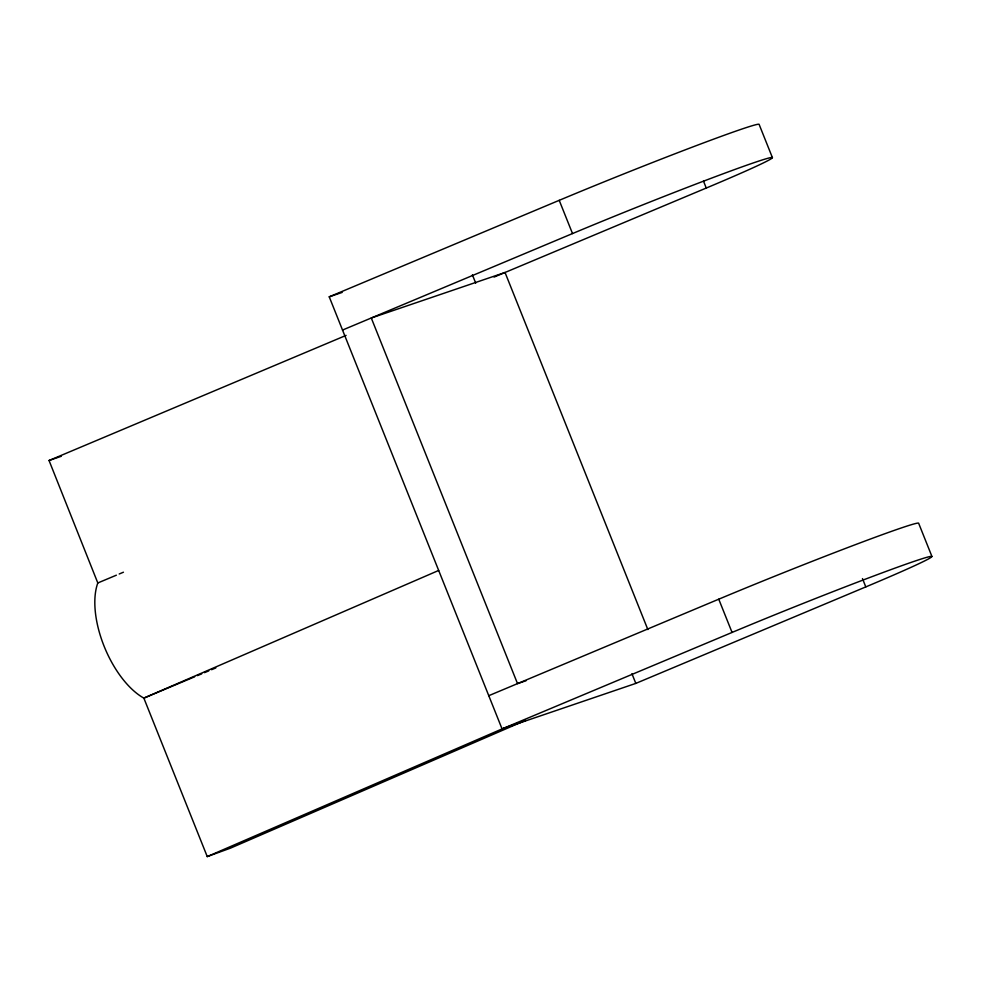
<?xml version="1.0" encoding="UTF-8"?>
<svg xmlns="http://www.w3.org/2000/svg" width="981" height="981" viewBox="0 0 981 981"><rect width="100%" height="100%" fill="white"/><g stroke="black" fill="none" stroke-linecap="round" stroke-linejoin="round"><path stroke-width="1.47" d="M438.679 570.452L143.851 698.116L207.249 856.597L230.437 848.16L525.264 720.483L502.064 728.932L207.249 856.597M194.655 676.804L143.851 698.116A71.625 35.255 67.2 0 1 97.806 582.972L49.05 460.506L346.085 335.392M502.064 728.932L732.059 632.438A143.263 4.255 -21.8 0 1 913.924 561.426A143.263 4.255 -21.8 0 1 865.794 586.908L635.811 683.401L502.064 728.932L329.236 296.826L559.219 200.332A143.263 4.255 -21.8 0 1 759.122 124.403L772.415 157.634M342.528 330.057L572.512 233.564A143.263 4.255 -21.8 0 1 754.389 162.552A143.263 4.255 -21.8 0 1 706.259 188.045L494.081 277.071M98.002 582.886L116.371 575.185M119.204 573.995L123.434 572.217M197.475 675.627L201.706 673.849M204.539 672.659L208.769 670.881M211.589 669.704L215.82 667.926M488.771 695.688L718.754 599.195A143.263 4.255 -21.8 0 1 918.657 523.265L931.95 556.509M49.05 460.506L61.3 456.275M329.236 296.826L342.185 292.412M526.147 680.691L517.527 683.634L371.284 318.003L505.031 272.473L647.852 629.569M703.5 181.117L706.259 188.045M862.471 578.594L865.794 586.908M559.219 200.332L572.512 233.564M718.754 599.195L732.059 632.438M472.401 274.839L475.724 283.153M631.936 673.714L635.811 683.401"/></g></svg>
